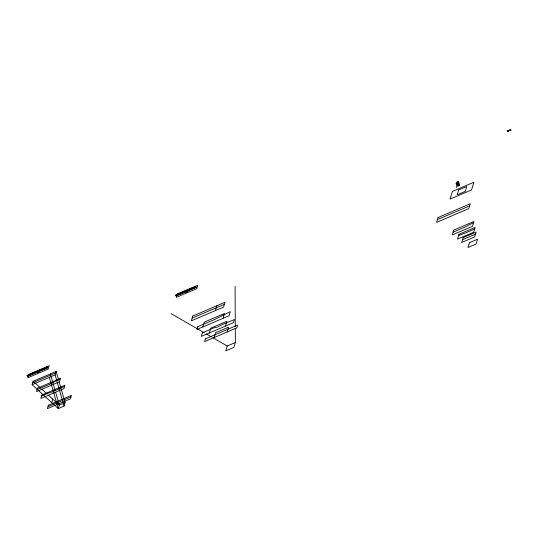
<?xml version="1.0" encoding="UTF-8"?>
<svg xmlns="http://www.w3.org/2000/svg" width="538" height="538" viewBox="0 0 538 538"><rect width="100%" height="100%" fill="white"/><g stroke="black" fill="none" stroke-linecap="round" stroke-linejoin="round"><path stroke-width="0.81" d="M27.371 376.358L47.828 367.662L27.398 376.405M59.133 381.845L65.098 402.639L64.062 406.089L58.259 408.564L32.125 384.697L33.161 381.254L56.147 371.442L58.676 380.245M47.351 366.956L26.9 375.618L47.331 366.876M64.062 406.089L55.111 374.892L56.147 371.442M51.722 402.599L52.764 399.149M175.523 295.174L195.987 286.478L175.563 295.187M175.993 295.907L196.451 287.211L176.02 295.954M202.86 326.929L204.326 322.094L224.514 313.479L223.055 318.314M215.429 310.574L216.888 305.732M209.282 332.995L210.741 328.16L226.915 321.253L225.456 326.095M214.191 337.501L215.651 332.659L228.616 327.131L227.157 331.966M235.355 342.518L227.218 345.995L225.752 350.83L233.895 347.36L235.355 342.518L235.288 328.267M456.123 183.814L456.607 182.214L458.221 181.528L459.156 183.001L458.679 184.601L457.065 185.287L456.123 183.814L457.737 183.128L458.221 181.528M456.385 187.56L457.401 184.204M457.798 184.85L457.569 185.617L458.86 185.065L459.089 184.299M459.17 185.556L458.544 184.574L458.773 183.808L459.405 184.79L459.17 185.556L457.878 186.108L458.114 185.341M60.384 378.833L49.274 384.428L37.102 389.62M473.561 222.658L464.146 227.46L453.097 232.174M47.277 393.486L41.641 395.981M458.544 184.574L457.253 185.126L457.878 186.108M32.717 382.733L55.703 372.928M32.125 384.697L55.111 374.892M192.16 318.099L224.4 304.34M437.421 219.598L469.667 205.846M64.553 386.432L52.509 391.798L47.29 393.48M47.983 406.701L70.969 396.889M65.098 402.639L59.294 405.114L58.259 408.564L49.308 377.367M462.505 239.719L475.464 234.185M474.664 228.912C469.264 231.488 464.16 233.559 458.578 235.516M509.876 130.129L510.401 130.351L509.997 130.317M508.249 130.68L507.892 130.768M508.121 131.064L507.489 130.969L508.087 131.016M171.091 313.661L204.191 332.726M206.35 333.97L211.387 336.875M212.826 337.703L227.218 345.995M33.161 381.254L40.458 387.911M41.675 389.021L47.142 394.018M48.359 395.127L59.294 405.114L55.622 392.316M457.737 183.128L458.679 184.601M50.343 373.923L55.165 390.716M235.086 286.351L235.281 326.593M28.776 374.367L27.734 377.817L48.158 369.102L49.2 365.658L28.776 374.367M37.673 371.576L37.33 372.726L39.261 371.899L39.61 370.749L37.673 371.576M37.552 388.133L36.51 391.583L59.496 381.778L60.532 378.328L37.552 388.133M41.937 395.013L40.895 398.463L63.881 388.658L64.923 385.208L41.937 395.013M48.433 405.215L47.391 408.665L70.377 398.853L71.419 395.41L48.433 405.215M177.399 293.916L176.356 297.366L196.78 288.657L197.823 285.207L177.399 293.916M186.296 291.125L185.946 292.275L187.883 291.448L188.233 290.298L186.296 291.125M192.786 316.014L191.326 320.856L223.566 307.097L225.032 302.262L192.786 316.014M197.668 326.748L196.834 329.505L229.08 315.745L230.325 311.623L214.796 319.424L197.668 326.748M202.295 332.941L201.246 336.425L233.485 322.666L234.434 319.545L222.698 324.353L217.534 327.07L214.326 327.676L202.295 332.941M205.381 338.859L204.554 341.61L236.794 327.857L237.628 325.1L205.381 338.859M438.053 217.52L436.594 222.355L468.833 208.596L470.293 203.761L438.053 217.52M452.377 191.42L450.057 199.08L471.557 189.914L473.87 182.248L452.377 191.42M458.625 189.981L457.165 194.823L465.303 191.346L466.769 186.511L458.625 189.981M453.729 230.089L452.27 234.931L472.458 226.316L473.917 221.474L453.729 230.089M458.954 234.279L457.495 239.121L473.669 232.221L475.128 227.379L458.954 234.279M463.131 237.635L461.671 242.47L474.637 236.942L476.096 232.107L463.131 237.635M469.405 242.665L467.946 247.5L476.083 244.03L477.542 239.188L469.405 242.665M508.121 130.371L507.152 130.781L507.717 131.669L508.686 131.252L508.121 130.371M510.535 129.335L509.567 129.752L510.132 130.633L511.1 130.223L510.535 129.335M508.175 130.559L507.832 130.875L508.175 130.559M507.865 131.191L507.462 131.158L507.865 131.191"/></g></svg>
